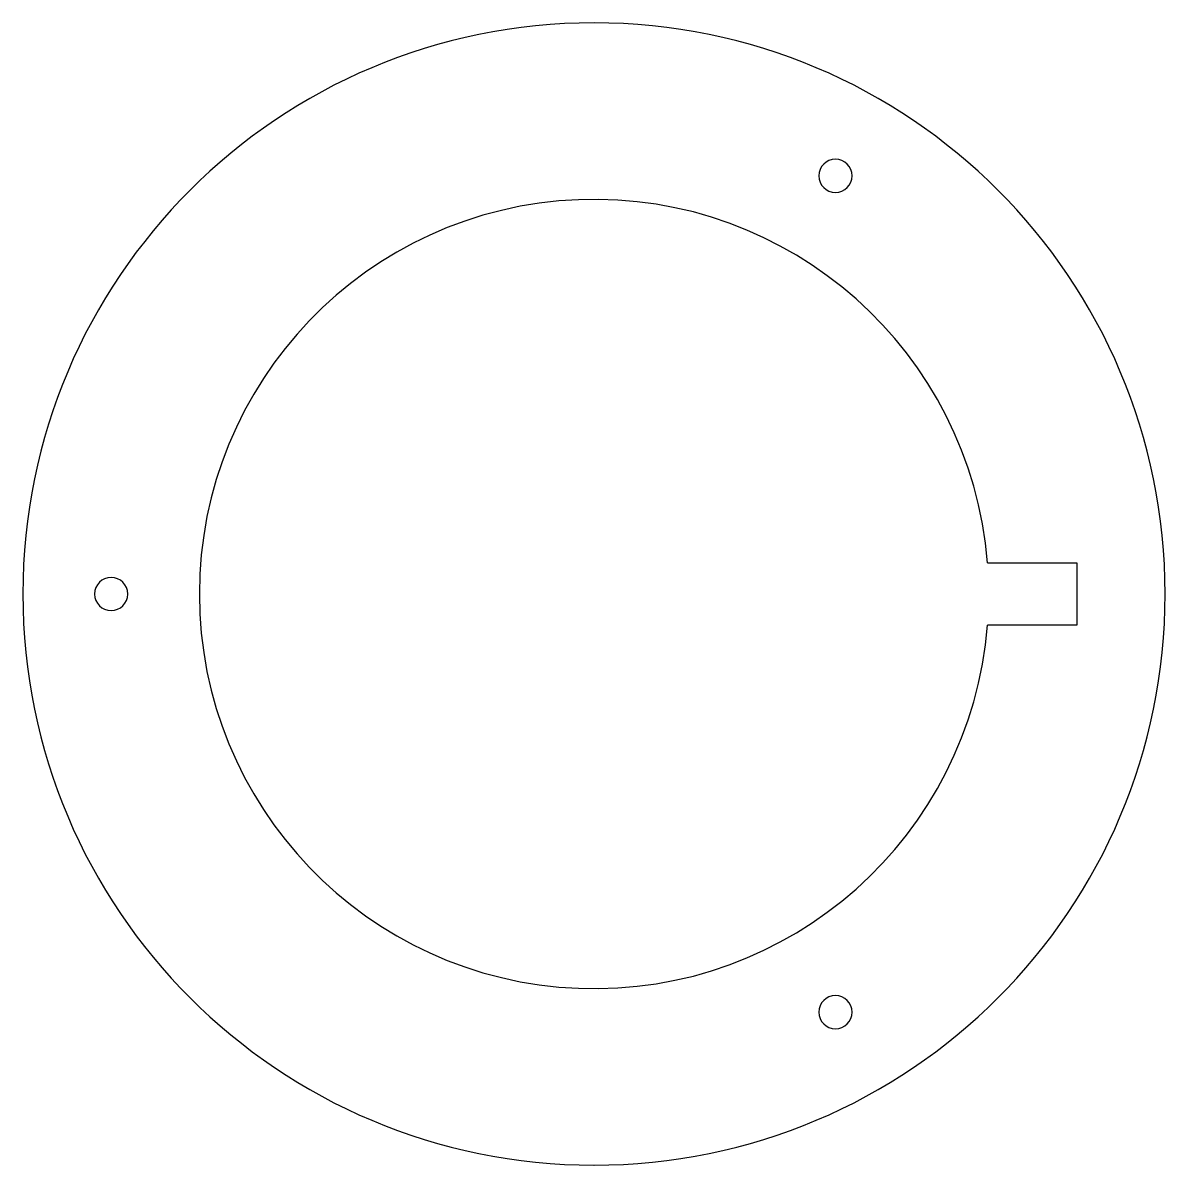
# Model space of a CAD drawing. Extents: x -55 to 55, y -55 to 55.
import ezdxf

# ---------------------------------------------------------------- set-up
doc = ezdxf.new("R2010")
doc.units = 0
doc.layers.add('Shape2DView001', color=7, linetype='CONTINUOUS')

msp = doc.modelspace()

# ---------------------------------------------------------------- linework, layer by layer
at = {"layer": 'Shape2DView001'}
for p, q in [((37.88, 3), (46.5, 3)), ((46.5, 3), (46.5, -3)), ((46.5, -3), (37.88, -3))]:
    msp.add_line(p, q, dxfattribs=at)
for centre, major_axis, start_param, end_param in [((0, 0), (0, -55), 0, 6.28318), ((23.25, 40.27), (0, -1.6), 0, 6.28318), ((0, 0), (0, -38), 1.64983, 1.49177), ((-46.5, 0), (0, -1.6), 0, 6.28318), ((23.25, -40.27), (0, -1.6), 0, 6.28318)]:
    msp.add_ellipse(centre, major_axis=major_axis, ratio=1, start_param=start_param, end_param=end_param, dxfattribs=at)

doc.saveas('drawing.dxf')
